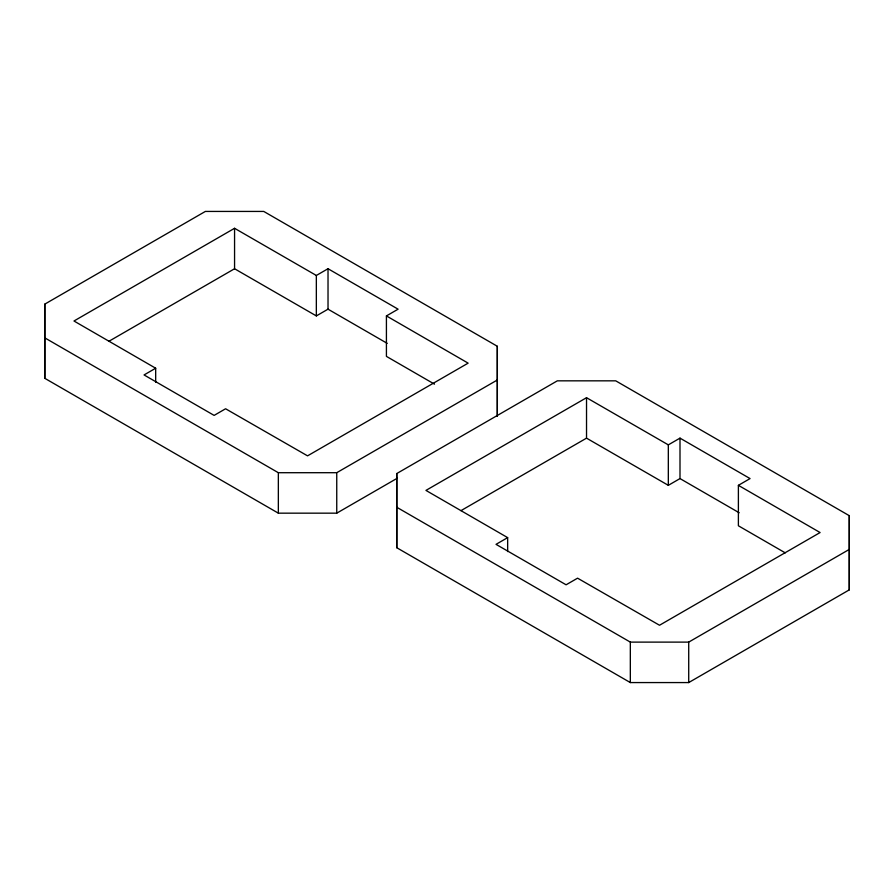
<?xml version="1.0" encoding="UTF-8"?>
<svg xmlns="http://www.w3.org/2000/svg" width="894" height="894" viewBox="0 0 894 894"><rect width="100%" height="100%" fill="white"/><g stroke="black" fill="none" stroke-linecap="round" stroke-linejoin="round"><path stroke-width="1.34" d="M397.115 478.312L336.747 513.167L278.347 513.167L44.778 378.307L44.778 304.139L205.363 211.431L263.752 211.431L497.332 346.28L497.332 416.269M44.778 378.307L44.778 304.139M396.757 547.72L396.757 473.552L557.331 380.833L615.731 380.833L849.3 515.693L849.3 589.861L688.715 682.569L630.326 682.569L396.757 547.72L396.757 473.552M497.332 416.403L497.332 346.28M849.3 589.861L849.3 515.693M434.484 384.152L386.42 356.382L386.42 315.917L398.098 309.179L328.02 268.725L316.342 275.464L234.563 228.294L234.563 268.748L316.342 315.917L328.02 309.179L387.225 343.363M44.778 337.854L278.347 472.714L278.347 513.167M316.342 275.464L316.342 315.917M328.02 268.725L328.02 309.179M497.332 379.995L336.747 472.702L336.747 513.167M785.256 552.861L738.388 525.784L738.388 485.33L750.066 478.581L679.999 438.127L668.321 444.866L586.531 397.696L586.531 438.149L668.321 485.33L679.999 478.581L739.193 512.765M396.757 507.256L630.326 642.115L630.326 682.569M668.321 444.866L668.321 485.33M679.999 438.127L679.999 478.581M849.3 549.397L688.715 642.115L688.715 682.569M234.563 228.294L73.978 321.002L155.679 368.227L155.679 382.174M108.99 341.24L234.563 268.748M155.679 368.227L144.046 374.944L214.124 415.397L225.59 408.77L307.547 455.851L468.132 363.143L386.42 315.917M586.531 397.696L425.946 490.404L507.658 537.629L507.658 551.576M460.969 510.642L586.531 438.149M507.658 537.629L496.025 544.345L566.092 584.799L577.569 578.172L659.526 625.252L820.1 532.545L738.388 485.33M278.347 472.714L336.747 472.702M630.326 642.115L688.715 642.115"/></g></svg>
